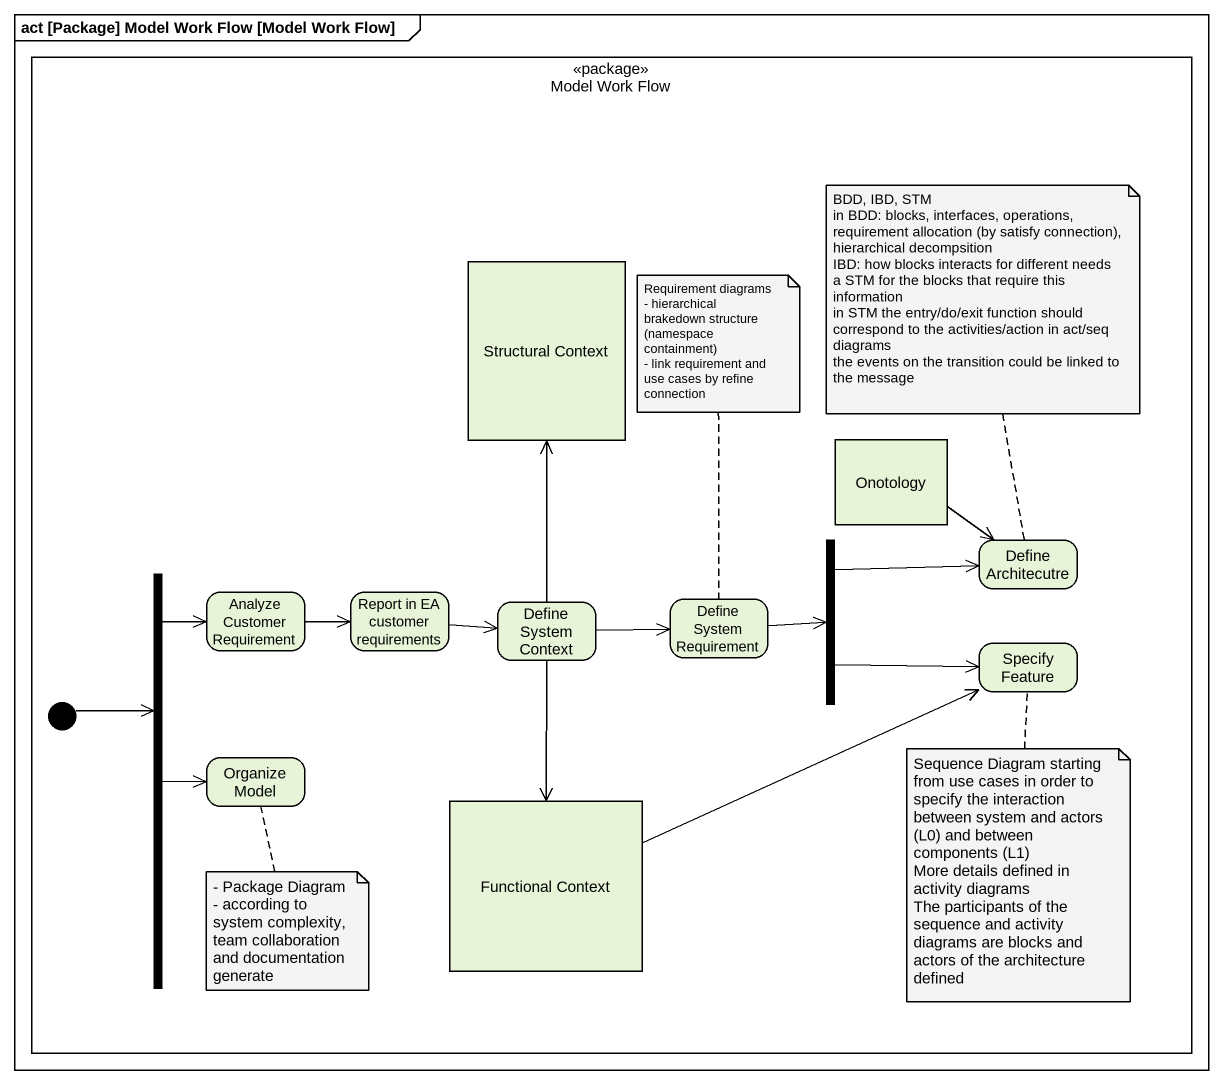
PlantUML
@startuml
mainframe act [Package] Model Work Flow [Model Work Flow]
hide empty description
state "Model Work Flow" as Model_Work_Flow <<package>> {
  state "Structural Context" as Structural_Context <<object>>
  state Onotology <<object>>
  state fork1 <<fork>>
  state fork2 <<fork>>
  state "Define Architecutre" as Define_Architecutre
  state "Analyze Customer Requirement" as Analyze_Customer_Requirement
  state "Report in EA customer requirements" as Report_in_EA_customer
  state "Define System Context" as Define_System_Context
  state "Define System Requirement" as Define_System_Requirement
  state "Specify Feature" as Specify_Feature
  state "Organize Model" as Organize_Model
  state "Functional Context" as Functional_Context <<object>>
  [*] --> fork1
}
Onotology -right-> Define_Architecutre
fork1 -up-> Analyze_Customer_Requirement
fork1 -right-> Organize_Model
fork2 -right-> Define_Architecutre
fork2 -right-> Specify_Feature
Analyze_Customer_Requirement -right-> Report_in_EA_customer
Report_in_EA_customer -right-> Define_System_Context
Define_System_Context -up-> Structural_Context
Define_System_Context -right-> Define_System_Requirement
Define_System_Context --> Functional_Context
Define_System_Requirement -right-> fork2
Functional_Context -right-> Specify_Feature
note top of Define_Architecutre
  BDD, IBD, STM
  in BDD: blocks, interfaces, operations, requirement allocation (by satisfy connection), hierarchical decompsition
  IBD: how blocks interacts for different needs
  a STM for the blocks that require this information
  in STM the entry/do/exit function should correspond to the activities/action in act/seq diagrams
  the events on the transition could be linked to the message
end note
note top of Define_System_Requirement
  Requirement diagrams
  - hierarchical brakedown structure (namespace containment)
  - link requirement and use cases by refine connection
end note
note bottom of Specify_Feature
  Sequence Diagram starting from use cases in order to specify the interaction between system and actors (L0) and between components (L1)
  More details defined in activity diagrams
  The participants of the sequence and activity diagrams are blocks and actors of the architecture defined
end note
note bottom of Organize_Model
  - Package Diagram
  - according to system complexity, team collaboration and documentation generate
end note
@enduml
